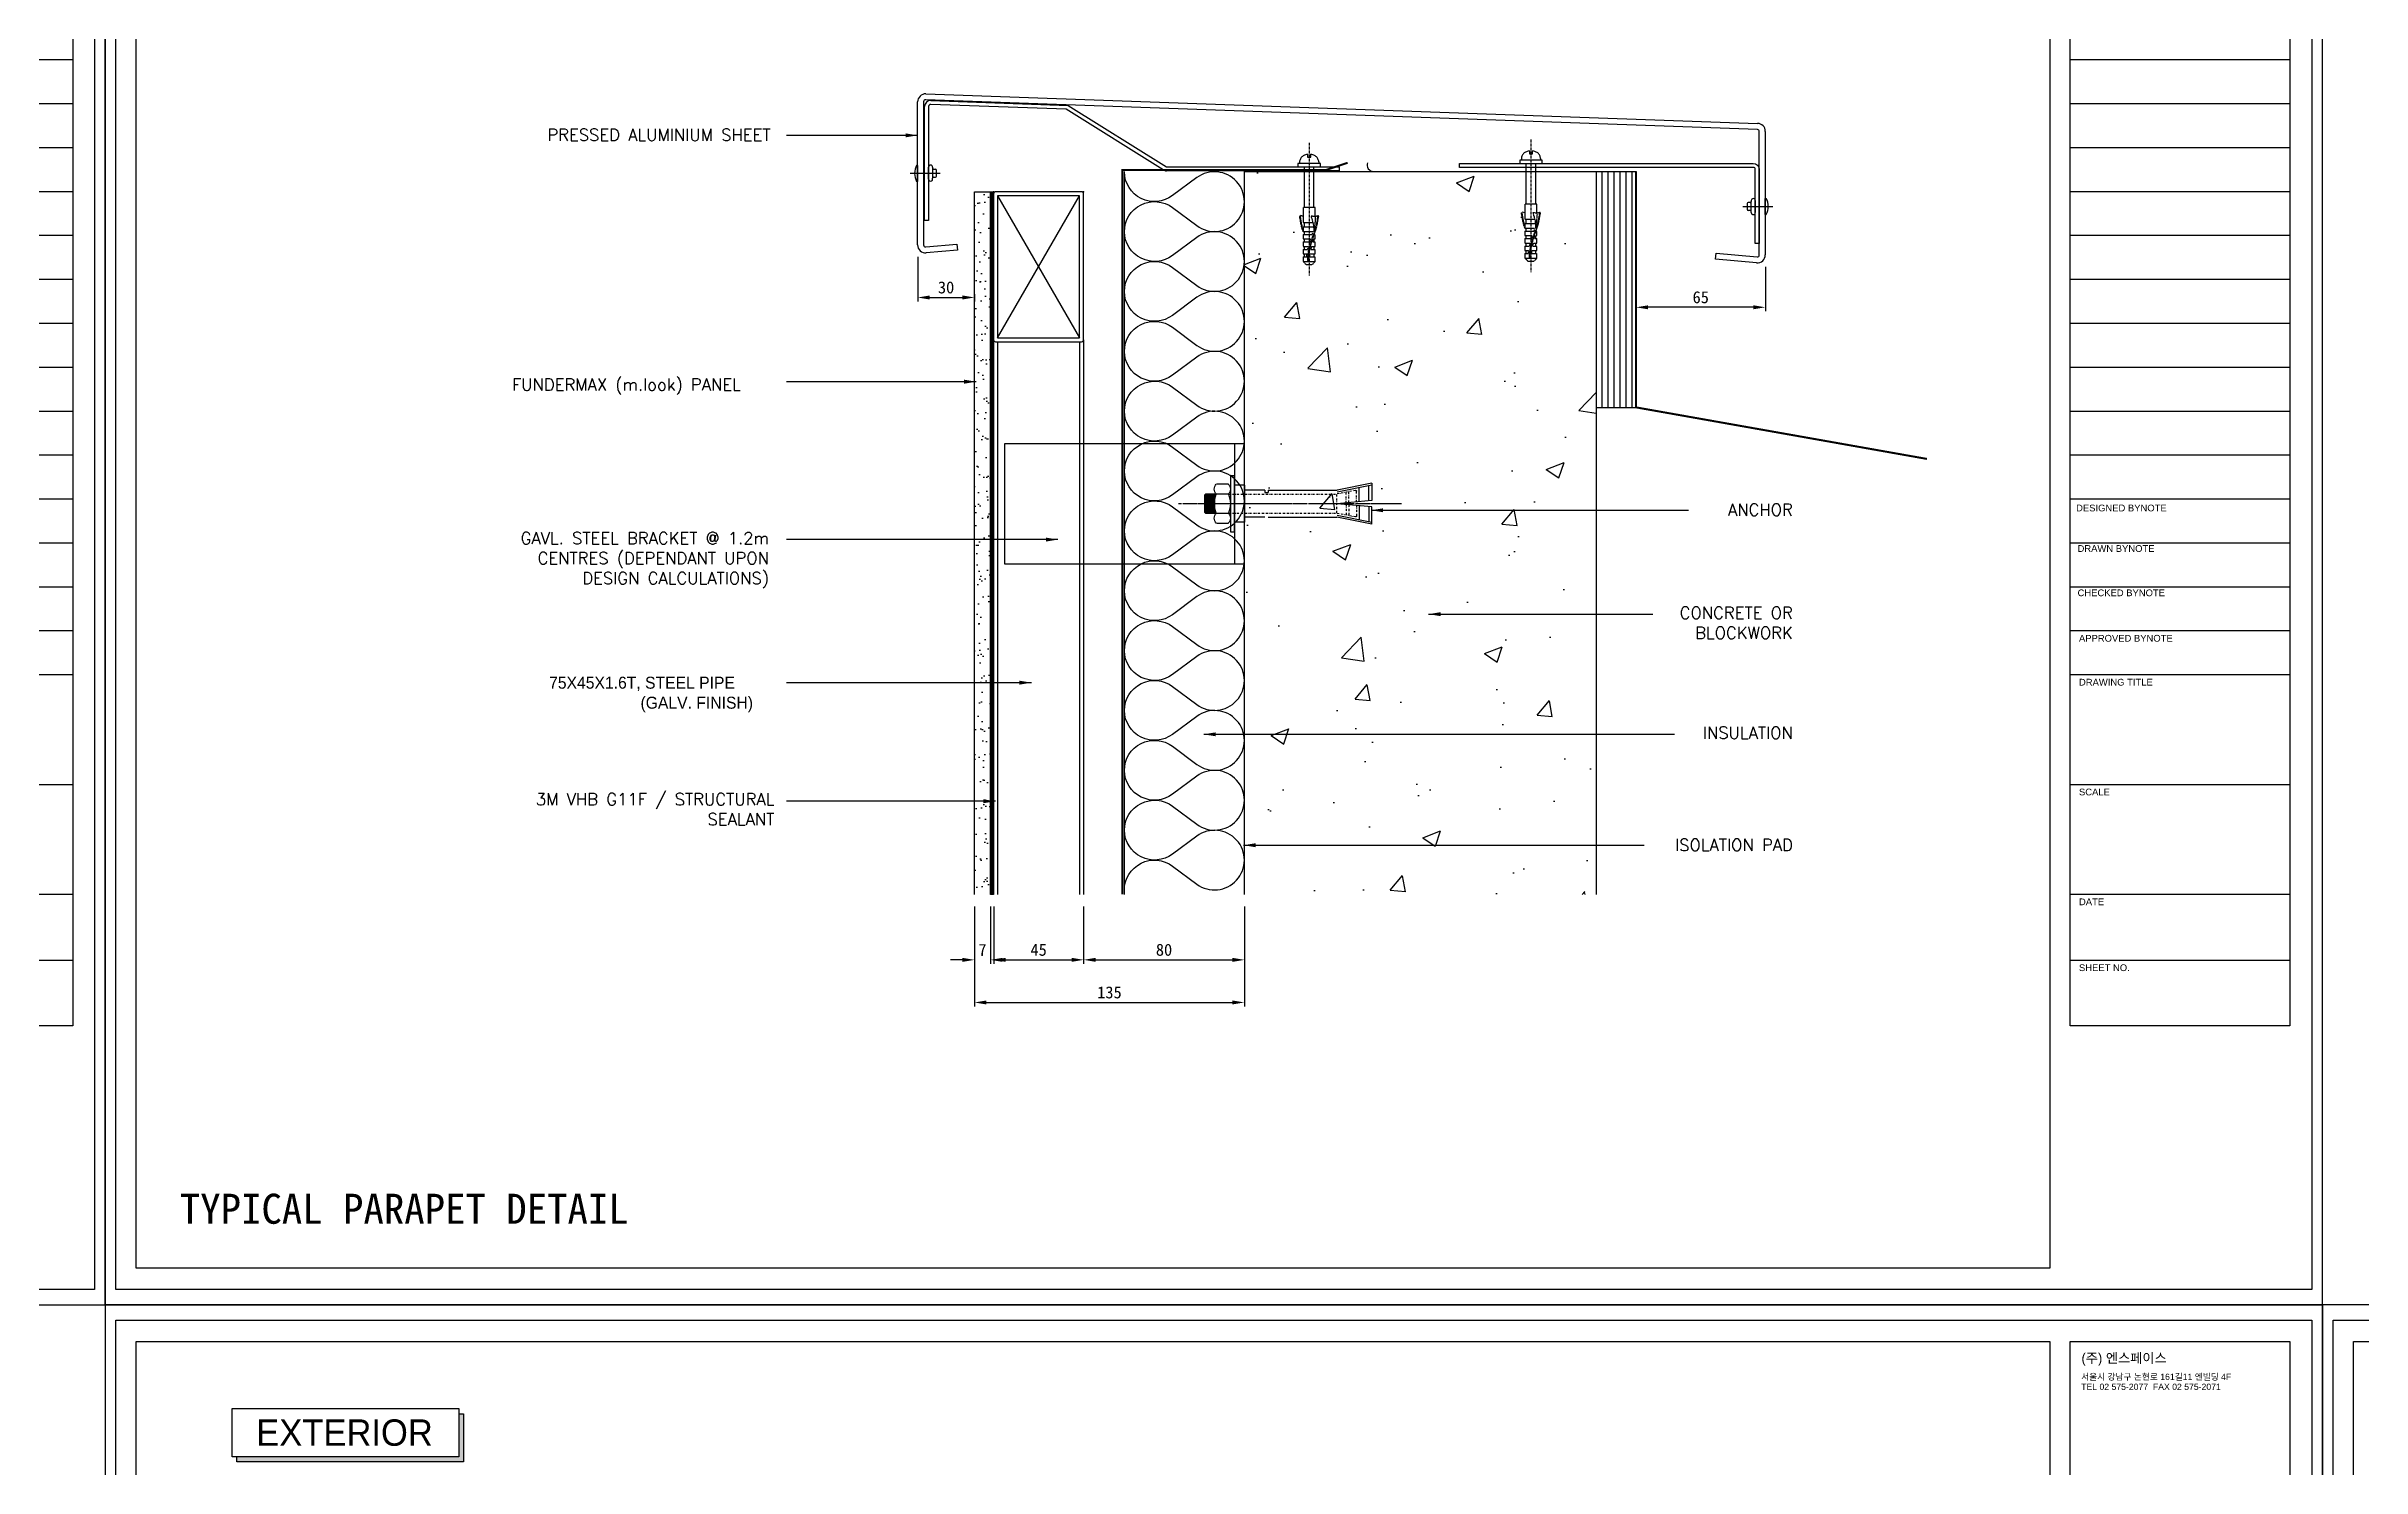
# Model space of a CAD drawing. Header units: millimetres. Extents: x 6755 to 21493, y 282 to 5565.
# Drawn here: x 15919 to 17077, y 3337 to 4048 of the extents above; entities that cross this region are included whole.
import ezdxf

# ---------------------------------------------------------------- set-up
doc = ezdxf.new("R2010")
doc.units = ezdxf.units.MM
doc.header["$MEASUREMENT"] = 0
for name, pattern in [('AXES', [2, 1.25, -0.25, 0.25, -0.25]), ('CACHE', [0.375, 0.25, -0.125]), ('CENTER', [7.75, 7.25, -0.25, 0, -0.25]), ('DASHDOTX2', [2, 1, -0.5, 0, -0.5]), ('HIDDEN', [0.375, 0.25, -0.125])]:
    doc.linetypes.add(name, pattern=pattern)
for name, color, linetype in [('3', 3, 'Continuous'), ('APPLICATION', 3, 'Continuous'), ('Bolt', 1, 'Continuous'), ('BREATHER', 150, 'Continuous'), ('DIM', 1, 'Continuous'), ('Dims', 1, 'Continuous'), ('Fixings', 1, 'Continuous'), ('INSULATION', 2, 'Continuous'), ('Pressings', 3, 'Continuous'), ('Structure', 6, 'Continuous')]:
    doc.layers.add(name, color=color, linetype=linetype)
for name, color, linetype, true_color in [('4', 4, 'Continuous', 0x00ffff), ('nt', 7, 'Continuous', 0x994c00), ('NT Panel', 7, 'Continuous', 0xbfff7f), ('TE 07', 7, 'Continuous', 0x000000), ('TEXT', 2, 'Continuous', 0xffff00)]:
    doc.layers.add(name, color=color, linetype=linetype, true_color=true_color)
doc.styles.add('Arial', font='arial.ttf')
doc.styles.add('HY울릉도L', font='Dotum.ttf')
doc.styles.add('style1', font='simplex.shx')
doc.dimstyles.new('Telling', dxfattribs={"dimscale": 2, "dimtxt": 3, "dimasz": 3, "dimexe": 1, "dimexo": 3, "dimgap": 1, "dimtad": 1, "dimdec": 1, "dimrnd": 1, "dimdsep": 46, "dimtxsty": 'Standard', "dimcen": 3, "dimclrd": 1, "dimclre": 1, "dimclrt": 2, "dimadec": 0, "dimazin": 0, "dimtfac": 1, "dimtdec": 1, "dimtofl": 0, "dimtmove": 0, "dimatfit": 0, "dimfxl": 1, "dimtolj": 1, "dimtzin": 0, "dimlwe": -1, "dimarcsym": 0})

# ---------------------------------------------------------------- blocks, each defined once
blk = doc.blocks.new('AL-TEMPLATE')
at = {"color": 9, "true_color": 0xc0c0c0}
for p, q in [((2716.82, 1392.97), (2800.02, 1392.97)), ((2716.82, 1376.33), (2800.02, 1376.33)), ((2716.82, 1359.69), (2800.02, 1359.69)), ((2716.82, 1343.05), (2800.02, 1343.05)), ((2716.82, 1326.41), (2800.02, 1326.41)), ((2716.82, 1309.77), (2800.02, 1309.77)), ((2716.82, 1293.13), (2800.02, 1293.13)), ((2716.82, 1276.49), (2800.02, 1276.49)), ((2716.82, 1259.85), (2800.02, 1259.85)), ((2716.82, 1243.21), (2800.02, 1243.21)), ((2716.82, 1209.93), (2800.02, 1209.93)), ((2716.82, 1193.29), (2800.02, 1193.29)), ((2716.82, 1176.65), (2800.02, 1176.65)), ((2716.82, 1118.41), (2800.02, 1118.41)), ((2716.82, 1076.81), (2800.02, 1076.81)), ((2716.82, 1051.85), (2800.02, 1051.85))]:
    blk.add_line(p, q, dxfattribs=at)
for points in [[(1976.34, 1509.45), (2808.34, 1509.45), (2808.34, 927.05), (1976.34, 927.05)], [(2716.82, 1501.32), (2800.02, 1501.32), (2800.02, 1418.12), (2716.82, 1418.12)], [(2716.82, 1409.8), (2800.02, 1409.8), (2800.02, 1026.89), (2716.82, 1026.89)]]:
    blk.add_lwpolyline(points, close=True, dxfattribs=at)
for points in [[(2716.82, 1226.57), (2800.02, 1226.57)], [(2716.82, 1160.01), (2800.02, 1160.01)]]:
    blk.add_lwpolyline(points, dxfattribs=at)
at = {"layer": 'nt', "color": 254, "linetype": 'Continuous', "true_color": 0xd6d6d6}
blk.add_lwpolyline([(1972.34, 1515.25), (1972.34, 921.25), (2812.34, 921.25), (2812.34, 1515.25)], close=True, dxfattribs=at)
at = {"layer": 'TE 07'}
blk.add_lwpolyline([(1984.07, 1501.32), (2709.08, 1501.32), (2709.08, 935.18), (1984.07, 935.18)], close=True, dxfattribs=at)
at = {"color": 150, "true_color": 0x007fff, "insert": (2721.06, 1496.93), "char_height": 3.6698, "width": 35.1369, "attachment_point": 1, "line_spacing_factor": 0.963855}
blk.add_mtext('\\fExpo M;(주) 엔스페이스', dxfattribs=at)
at = {"color": 7, "true_color": 0xffffff, "insert": (2720.94, 1489.17), "char_height": 2.3487, "width": 61.8214, "attachment_point": 1, "line_spacing_factor": 0.963855, "style": 'Arial'}
blk.add_mtext('\\fArial;서울시 강남구 논현로 161길11 엔빌딩 4F\\PTEL 02 575-2077  FAX 02 575-2071', dxfattribs=at)
at = {"color": 9, "true_color": 0xc0c0c0, "char_height": 2.5559, "attachment_point": 1, "line_spacing_factor": 0.963855}
for s, insert, width in [('\\fArial;NOTE', (2720.76, 1404.73), 11.9173), ('\\fArial;DESIGNED BYNOTE', (2719.01, 1224.39), 36.0906), ('\\fArial;DRAWN BYNOTE', (2719.56, 1209.04), 30.9788), ('\\fArial;CHECKED BYNOTE', (2719.56, 1192.25), 35.0282), ('\\fArial;APPROVED BYNOTE', (2720.1, 1175.04), 37.5533), ('\\fArial;DRAWING TITLE', (2720.1, 1158.4), 29.8086), ('\\fArial;SCALE', (2720.1, 1116.8), 13.8111), ('\\fArial;DATE', (2720.1, 1075.2), 11.517), ('\\fArial;SHEET NO.', (2720.1, 1050.24), 21.1247)]:
    blk.add_mtext(s, dxfattribs=dict(at, insert=insert, width=width))
blk = doc.blocks.new('Rivet_Front')
at = {"linetype": 'Continuous'}
for p, q in [((-4, 0), (4, 0)), ((-4, 0), (-4, -0.5)), ((-4, 0), (-4, -0.5)), ((-4, 0), (4, 0)), ((0, 11.2), (0, -3.7)), ((4, 0), (4, -0.5)), ((4, 0), (4, -0.5)), ((-4, 0), (4, 0)), ((-4, 0), (-4, -0.5)), ((4, 0), (4, -0.5))]:
    blk.add_line(p, q, dxfattribs=at)
blk.add_arc((0, 7), 8.5, 241.9275, 298.0725, dxfattribs=at)
blk.add_arc((0, 7), 8.5, 241.9275, 298.0725, dxfattribs=at)
blk.add_arc((0, 7), 8.5, 241.9275, 298.0725, dxfattribs=at)
blk = doc.blocks.new('Rivet_back')
at = {"linetype": 'Continuous'}
for p, q in [((-3.1, 2), (-2.6, 2)), ((-3.1, 2), (-2.6, 2)), ((-3.1, 2), (-2.6, 2)), ((-2.6, 2), (2.3, 2)), ((-2.6, 2), (2.3, 2)), ((-2.6, 2), (2.3, 2)), ((-2.1, 2.5), (-2.1, 3.5)), ((-2.1, 2.5), (-2.1, 3.5)), ((-2.1, 2.5), (-2.1, 3.5)), ((1.4, 4), (-1.6, 4)), ((1.4, 4), (-1.6, 4)), ((1.4, 4), (-1.6, 4)), ((1.9, 2.5), (1.9, 3.5)), ((1.9, 2.5), (1.9, 3.5)), ((1.9, 2.5), (1.9, 3.5)), ((2.9, 2), (2.4, 2)), ((2.9, 2), (2.4, 2)), ((2.9, 2), (2.4, 2)), ((2.9, 0), (-3.1, 0))]:
    blk.add_line(p, q, dxfattribs=at)
for centre, radius, start, end in [((-3.1, 1), 1, 90, 270), ((-3.1, 1), 1, 90, 270), ((-3.1, 1), 1, 90, 270), ((-2.6, 2.5), 0.5, 270, 0), ((-2.6, 2.5), 0.5, 270, 0), ((-2.6, 2.5), 0.5, 270, 0), ((-1.6, 3.5), 0.5, 90, 180), ((-1.6, 3.5), 0.5, 90, 180), ((-1.6, 3.5), 0.5, 90, 180), ((1.4, 3.5), 0.5, 0, 90), ((1.4, 3.5), 0.5, 0, 90), ((1.4, 3.5), 0.5, 0, 90), ((2.4, 2.5), 0.5, 180, 270), ((2.4, 2.5), 0.5, 180, 270), ((2.4, 2.5), 0.5, 180, 270), ((2.9, 1), 1, 270, 90), ((2.9, 1), 1, 270, 90), ((2.9, 1), 1, 270, 90)]:
    blk.add_arc(centre, radius, start, end, dxfattribs=at)
blk = doc.blocks.new('TPNS10')
at = {"linetype": 'AXES'}
blk.add_line((12, 0), (-54.4, 0), dxfattribs=at)
at = {"linetype": 'CACHE'}
for p, q in [((-47.4, 3), (-48.9, 1.5)), ((-48.9, 1.5), (-48.9, -1.5)), ((-45.1, 3), (-47.4, 3)), ((-47.4, 3), (-47.4, -3)), ((-45.1, 3), (-45.1, 1.3)), ((-43.6, 2.5), (-45.1, 2.5)), ((-41.4, 3), (-43.6, 3)), ((-43.6, 3), (-43.6, 1.1)), ((-41.4, 3), (-41.4, 0.7)), ((-39.9, 2.5), (-41.4, 2.5)), ((-37.6, 3), (-39.9, 3)), ((-39.9, 3), (-39.9, 0.4)), ((-37.6, 3), (-37.6, -0.3)), ((-36.1, 2.5), (-37.6, 2.5)), ((-33.9, 3), (-36.1, 3)), ((-36.1, 3), (-36.1, -0.7)), ((-33.9, 3), (-33.9, -1.5)), ((-32.4, 2.5), (-33.9, 2.5)), ((-30.1, 3), (-32.4, 3)), ((-32.4, 3), (-32.4, -2)), ((-30.1, 3), (-30.1, -2.3)), ((-27.9, 2.5), (-30.1, 2.5)), ((-27.9, 3), (-27.9, -2)), ((-20.4, 3), (-27.9, 3)), ((-24.8, 3), (-24.4, 4.4)), ((-20.4, -3), (-20.4, 3)), ((-20.4, 2.4), (0, 2.4)), ((-47.4, -3), (-48.9, -1.5)), ((-47.4, -3), (-45.1, -3)), ((-45.1, -0.3), (-45.1, -3)), ((-45.1, -2.5), (-43.6, -2.5)), ((-43.6, -0.5), (-43.6, -3)), ((-43.6, -3), (-41.4, -3)), ((-41.4, -0.9), (-41.4, -3)), ((-41.4, -2.5), (-39.9, -2.5)), ((-39.9, -1.3), (-39.9, -3)), ((-39.9, -3), (-37.6, -3)), ((-37.6, -1.9), (-37.6, -3)), ((-37.6, -2.5), (-36.1, -2.5)), ((-36.1, -2.4), (-36.1, -3)), ((-36.1, -3), (-33.9, -3)), ((-33.9, -3), (-34, -2.5)), ((-24.5, -1), (-24.8, -3)), ((-24.8, -3), (-24.4, -4.4)), ((-24.8, -3), (-20.4, -3)), ((-24.4, -4.4), (-24.5, -4.8)), ((-20.4, -2.4), (0, -2.4))]:
    blk.add_line(p, q, dxfattribs=at)
for p, q in [((0, 5.6), (0, -5.6)), ((1.6, 5.6), (0, 5.6)), ((1.6, -5.6), (1.6, 5.6)), ((2.4, 4.8), (1.6, 4.8)), ((6.3, 0.8), (4.8, 0.8)), ((4.8, 0.8), (4.8, -0.8)), ((0, -5.6), (1.6, -5.6)), ((2.4, -4.8), (1.6, -4.8)), ((4.8, -0.8), (6.3, -0.8))]:
    blk.add_line(p, q)
for points in [[(-47.4, 0.8), (-45, 0.6), (-44.6, 0.6), (-44.2, 0.6), (-43.8, 0.5), (-43.4, 0.5), (-42.9, 0.4), (-42.5, 0.3), (-42.1, 0.3), (-41.7, 0.2), (-41.4, 0.1), (-41, 0), (-40.6, -0.1), (-40.2, -0.2), (-39.8, -0.3), (-39.4, -0.4), (-39, -0.5), (-38.6, -0.6), (-38.2, -0.7), (-37.8, -0.8), (-37.4, -1), (-37, -1.1), (-36.6, -1.2), (-36.2, -1.3), (-35.8, -1.5), (-35.4, -1.6), (-35, -1.7), (-34.6, -1.8), (-34.2, -2), (-33.9, -2.1), (-33.5, -2.2), (-33.2, -2.4)], [(-47.4, 0.5), (-45.1, 0.3), (-44.6, 0.2), (-44.2, 0.2), (-43.8, 0.1), (-43.4, 0.1), (-43, 0), (-42.6, 0), (-42.2, -0.1), (-41.8, -0.2), (-41.4, -0.3), (-41.1, -0.3), (-40.7, -0.4), (-40.3, -0.5), (-39.9, -0.6), (-39.5, -0.7), (-39, -0.9), (-38.1, -1.1), (-37.3, -1.4), (-36.7, -1.6), (-36.3, -1.7), (-35.9, -1.8), (-35.5, -1.9), (-35.1, -2.1), (-34.7, -2.2), (-34.4, -2.3), (-33.9, -2.5), (-33.3, -2.7), (-32.9, -2.8), (-32.6, -3), (-32.2, -3.1), (-31.9, -3.2), (-31.5, -3.3), (-31.1, -3.5), (-30.7, -3.6), (-30.3, -3.7), (-29.9, -3.8), (-29.4, -3.9), (-29, -4), (-28.5, -4.1), (-27.9, -4.2), (-27.3, -4.3), (-26.7, -4.4), (-26, -4.5), (-25.3, -4.7), (-24.5, -4.8)], [(-45.1, 1.3), (-45, 1.2), (-44.5, 1.2), (-44.1, 1.2), (-43.7, 1.1), (-43.6, 1.1)], [(-41.4, 0.7), (-41.2, 0.7), (-40.8, 0.6), (-40.4, 0.5), (-40.1, 0.4), (-39.9, 0.4)], [(-32.4, 3), (-32.2, 3.1), (-31.9, 3.2), (-31.5, 3.3), (-31.1, 3.5), (-30.7, 3.6), (-30.3, 3.7), (-29.9, 3.8), (-29.4, 3.9), (-29, 4), (-28.5, 4.1), (-27.9, 4.2), (-27.3, 4.3), (-26.7, 4.4), (-26, 4.5), (-25.3, 4.7), (-24.5, 4.8)], [(-31.3, 3), (-31, 3.1), (-30.6, 3.2), (-30.2, 3.3), (-29.8, 3.4), (-29.4, 3.5), (-28.9, 3.7), (-28.4, 3.8), (-27.8, 3.9), (-27.3, 4), (-26.6, 4.1), (-26, 4.2), (-25.2, 4.3), (-24.4, 4.4)], [(-45.1, -0.3), (-45.1, -0.3), (-44.7, -0.4), (-44.3, -0.4), (-43.9, -0.5), (-43.6, -0.5)], [(-41.4, -0.9), (-41.2, -0.9), (-40.8, -1), (-40.5, -1.1), (-40.1, -1.2), (-39.9, -1.3)], [(-37.6, -0.3), (-37.3, -0.4), (-36.8, -0.5), (-36.4, -0.6), (-36.1, -0.7)], [(-37.6, -1.9), (-37.5, -2), (-36.9, -2.1), (-36.5, -2.3), (-36.1, -2.4)], [(-33.9, -1.5), (-33.7, -1.5), (-33.3, -1.7), (-33, -1.8)], [(-32.8, -2.5), (-32.5, -2.6), (-32.1, -2.7), (-31.7, -2.9), (-31.4, -3), (-31, -3.1), (-30.6, -3.2), (-30.2, -3.3), (-29.8, -3.4), (-29.4, -3.5), (-28.9, -3.7), (-28.4, -3.8), (-27.8, -3.9), (-27.3, -4), (-26.6, -4.1), (-26, -4.2), (-25.2, -4.3), (-24.4, -4.4)], [(-32.4, -2.5), (-31.5, -2.5), (-30.6, -2.4), (-29.9, -2.3), (-29.3, -2.3), (-28.8, -2.2), (-28.4, -2.1), (-27.9, -2), (-27.6, -1.9), (-27.2, -1.8), (-26.8, -1.7), (-26.5, -1.6), (-26.1, -1.5), (-25.7, -1.4), (-25.3, -1.2), (-24.9, -1.1), (-24.5, -1)], [(-32.1, -2.6), (-31.1, -2.7), (-30.3, -2.8), (-29.6, -2.9), (-28.9, -2.9), (-28.4, -3), (-28, -3), (-27.6, -3.1), (-27.2, -3.1), (-26.9, -3.1), (-26.5, -3.1), (-26.2, -3.1), (-25.9, -3.2), (-25.6, -3.1), (-25.3, -3.1), (-25.1, -3.1), (-24.9, -3.1)]]:
    blk.add_lwpolyline(points, dxfattribs=at)
for points in [[(6.3, 0.8, 0.048202), (6, 1.9, 0.09084), (5.2, 3.4, 0.104065), (3.9, 4.4, 0.115836), (2.4, 4.8, 0.115836)], [(2.4, -4.8, 0.115836), (3.9, -4.4, 0.104065), (5.2, -3.4, 0.09084), (6, -1.9, 0.048202), (6.3, -0.8, 0.083285)]]:
    blk.add_lwpolyline(points, format="xyb")
blk = doc.blocks.new('*D137')
at = {"layer": 'Defpoints', "color": 0, "transparency": 16777216}
for p in [(16714.3, 3943.6), (16778.9, 3943.6), (16714.3, 3917.4)]:
    blk.add_point(p, dxfattribs=at)
at = {"layer": 'Dims', "color": 1, "transparency": 16777216}
for p, q in [((16714.3, 3937.6), (16714.3, 3915.4)), ((16778.9, 3937.6), (16778.9, 3915.4))]:
    blk.add_line(p, q, dxfattribs=at)
at = {"layer": 'Dims', "color": 1, "lineweight": -2, "transparency": 16777216}
blk.add_line((16772.9, 3917.4), (16720.3, 3917.4), dxfattribs=at)
at = {"layer": 'Dims', "color": 1, "transparency": 16777216}
for points in [[(16720.3, 3918.4), (16720.3, 3916.4), (16714.3, 3917.4)], [(16772.9, 3918.4), (16772.9, 3916.4), (16778.9, 3917.4)]]:
    blk.add_solid(points, dxfattribs=at)
at = {"layer": 'Dims', "color": 2, "transparency": 16777216, "insert": (16746.6, 3922.4), "char_height": 6, "attachment_point": 5}
blk.add_mtext('\\A1;65', dxfattribs=at)
blk = doc.blocks.new('*D138')
at = {"layer": 'Defpoints', "color": 0, "transparency": 16777216}
for p in [(16355, 3948.6), (16383.4, 3929.9), (16383.4, 3922.3)]:
    blk.add_point(p, dxfattribs=at)
at = {"layer": 'Dims', "color": 1, "transparency": 16777216}
for p, q in [((16355, 3942.6), (16355, 3920.3)), ((16383.4, 3923.9), (16383.4, 3920.3))]:
    blk.add_line(p, q, dxfattribs=at)
at = {"layer": 'Dims', "color": 1, "lineweight": -2, "transparency": 16777216}
blk.add_line((16361, 3922.3), (16377.4, 3922.3), dxfattribs=at)
at = {"layer": 'Dims', "color": 1, "transparency": 16777216}
for points in [[(16361, 3923.3), (16361, 3921.3), (16355, 3922.3)], [(16377.4, 3923.3), (16377.4, 3921.3), (16383.4, 3922.3)]]:
    blk.add_solid(points, dxfattribs=at)
at = {"layer": 'Dims', "color": 2, "transparency": 16777216, "insert": (16369.2, 3927.3), "char_height": 6, "attachment_point": 5}
blk.add_mtext('\\A1;30', dxfattribs=at)
blk = doc.blocks.new('al-anchor')
at = {"layer": 'Bolt', "linetype": 'CENTER'}
blk.add_line((450.1, 842.4), (450.1, 731), dxfattribs=at)
at = {"layer": 'Bolt'}
for p, q in [((439.9, 827.7), (443.4, 810.2)), ((439.9, 827.7), (448.5, 827.7)), ((440.8, 827.7), (444.3, 810.3)), ((448.6, 826.2), (441.2, 826.2)), ((448.5, 827.7), (450.1, 810.2)), ((451.8, 827.7), (450.1, 810.2)), ((451.7, 826.2), (459.1, 826.2)), ((460.4, 827.7), (451.8, 827.7)), ((459.4, 827.7), (455.9, 810.3)), ((460.4, 827.7), (456.9, 810.3)), ((449.1, 821.3), (442.1, 821.3)), ((451.2, 821.3), (458.2, 821.3)), ((443.4, 775.8), (443.4, 810.2)), ((456.9, 775.8), (456.9, 810.3)), ((443.4, 774.2), (443.4, 763.9)), ((455.7, 774.2), (455.7, 775.8)), ((456.9, 775.8), (455.7, 775.8)), ((456.9, 774.2), (455.7, 774.2)), ((456.9, 774.2), (456.9, 763.9)), ((440.4, 749.9), (440.4, 755.9)), ((440.9, 763.9), (440.9, 758.9)), ((459.4, 763.9), (440.9, 763.9)), ((445.4, 744.4), (445.4, 755.9)), ((454.9, 755.9), (454.9, 744.4)), ((459.4, 763.9), (459.4, 758.9)), ((459.9, 755.9), (459.9, 749.9)), ((454.9, 748.9), (445.4, 748.9)), ((454.9, 748.4), (445.4, 748.4)), ((454.9, 747.9), (445.4, 747.9)), ((454.9, 747.4), (445.4, 747.4)), ((454.9, 746.9), (445.4, 746.9)), ((454.9, 746.4), (445.4, 746.4)), ((454.9, 745.9), (445.4, 745.9)), ((454.9, 745.4), (445.4, 745.4)), ((454.9, 744.9), (445.4, 744.9)), ((454.9, 744.4), (445.4, 744.4)), ((445.4, 744.4), (445.9, 743.9)), ((454.4, 743.9), (445.9, 743.9)), ((454.4, 743.9), (454.9, 744.4))]:
    blk.add_line(p, q, dxfattribs=at)
at = {"layer": 'Bolt', "linetype": 'DASHDOTX2'}
for p, q in [((443.5, 819.5), (445.3, 810.3)), ((449.2, 820), (444, 820)), ((449.6, 816.1), (444.1, 816.1)), ((449.7, 814.8), (444.4, 814.8)), ((450.6, 814.8), (455.9, 814.8)), ((450.7, 816.1), (456.1, 816.1)), ((451.1, 820), (456.3, 820)), ((456.8, 819.5), (455, 810.3)), ((445.4, 755.9), (445.4, 810.2)), ((445.4, 810.2), (454.9, 810.2)), ((454.9, 755.9), (454.9, 810.2))]:
    blk.add_line(p, q, dxfattribs=at)
at = {"layer": 'Bolt'}
blk.add_lwpolyline([(436, 758.9), (464, 758.9), (464, 756.9), (436, 756.9)], close=True, dxfattribs=at)
at = {"layer": 'Bolt', "linetype": 'DASHDOTX2'}
for centre, start, end in [((444, 819.5), 91.5299, 176.3045), ((456.3, 819.5), 3.6955, 88.4701)]:
    blk.add_arc(centre, 0.513, start, end, dxfattribs=at)
at = {"layer": 'Bolt'}
for centre, radius, start, end in [((442.9, 753.3), 3.58, 45.683, 134.317), ((450.1, 745.3), 11.6, 65.7903, 114.2097), ((457.4, 753.3), 3.58, 45.683, 134.317), ((442.9, 752.4), 3.58, 225.683, 314.317), ((450.1, 760.4), 11.6, 245.7903, 294.2097), ((457.4, 752.4), 3.58, 225.683, 314.317)]:
    blk.add_arc(centre, radius, start, end, dxfattribs=at)
blk = doc.blocks.new('75-45_pipe')
at = {"layer": '3', "color": 4}
for p, q in [((-3668.1, 5689.5), (-3739.1, 5648.5)), ((-3739.1, 5689.5), (-3668.1, 5648.5))]:
    blk.add_line(p, q, dxfattribs=at)
blk.add_lwpolyline([(-3740.1, 5646.5), (-3667.1, 5646.5, 0.414214), (-3666.1, 5647.5), (-3666.1, 5690.5, 0.414214), (-3667.1, 5691.5), (-3740.1, 5691.5, 0.414214), (-3741.1, 5690.5), (-3741.1, 5647.5, 0.414214)], format="xyb", close=True, dxfattribs=at)
blk.add_lwpolyline([(-3739.1, 5648.5), (-3668.1, 5648.5), (-3668.1, 5689.5), (-3739.1, 5689.5)], close=True, dxfattribs=at)
at = {"layer": 'DIM'}
for p in [(-3741.1, 5691.5), (-3666.1, 5691.5), (-3741.1, 5646.5), (-3666.1, 5646.5)]:
    blk.add_point(p, dxfattribs=at)
blk = doc.blocks.new('*D160')
at = {"layer": 'Defpoints', "color": 0, "transparency": 16777216}
for p in [(16383.4, 3623.8), (16391.4, 3623.8), (16391.4, 3591.1)]:
    blk.add_point(p, dxfattribs=at)
at = {"layer": 'Dims', "color": 1, "transparency": 16777216}
for p, q in [((16383.4, 3617.8), (16383.4, 3589.1)), ((16391.4, 3617.8), (16391.4, 3589.1))]:
    blk.add_line(p, q, dxfattribs=at)
at = {"layer": 'Dims', "color": 1, "lineweight": -2, "transparency": 16777216}
for p, q in [((16377.4, 3591.1), (16371.4, 3591.1)), ((16397.4, 3591.1), (16403.4, 3591.1))]:
    blk.add_line(p, q, dxfattribs=at)
at = {"layer": 'Dims', "color": 1, "transparency": 16777216}
for points in [[(16377.4, 3592.1), (16377.4, 3590.1), (16383.4, 3591.1)], [(16397.4, 3592.1), (16397.4, 3590.1), (16391.4, 3591.1)]]:
    blk.add_solid(points, dxfattribs=at)
at = {"layer": 'Dims', "color": 2, "transparency": 16777216, "insert": (16387.4, 3596.1), "char_height": 6, "attachment_point": 5}
blk.add_mtext('\\A1;7', dxfattribs=at)
blk = doc.blocks.new('*D161')
at = {"layer": 'Defpoints', "color": 0, "transparency": 16777216}
for p in [(16393, 3623.8), (16438, 3623.8), (16438, 3591.1)]:
    blk.add_point(p, dxfattribs=at)
at = {"layer": 'Dims', "color": 1, "transparency": 16777216}
for p, q in [((16393, 3617.8), (16393, 3589.1)), ((16438, 3617.8), (16438, 3589.1))]:
    blk.add_line(p, q, dxfattribs=at)
at = {"layer": 'Dims', "color": 1, "lineweight": -2, "transparency": 16777216}
blk.add_line((16399, 3591.1), (16432, 3591.1), dxfattribs=at)
at = {"layer": 'Dims', "color": 1, "transparency": 16777216}
for points in [[(16399, 3592.1), (16399, 3590.1), (16393, 3591.1)], [(16432, 3592.1), (16432, 3590.1), (16438, 3591.1)]]:
    blk.add_solid(points, dxfattribs=at)
at = {"layer": 'Dims', "color": 2, "transparency": 16777216, "insert": (16415.5, 3596.1), "char_height": 6, "attachment_point": 5}
blk.add_mtext('\\A1;45', dxfattribs=at)
blk = doc.blocks.new('*D162')
at = {"layer": 'Defpoints', "color": 0, "transparency": 16777216}
for p in [(16438, 3623.2), (16518.4, 3623.2), (16518.4, 3591.1)]:
    blk.add_point(p, dxfattribs=at)
at = {"layer": 'Dims', "color": 1, "transparency": 16777216}
for p, q in [((16438, 3617.2), (16438, 3589.1)), ((16518.4, 3617.2), (16518.4, 3589.1))]:
    blk.add_line(p, q, dxfattribs=at)
at = {"layer": 'Dims', "color": 1, "lineweight": -2, "transparency": 16777216}
blk.add_line((16444, 3591.1), (16512.4, 3591.1), dxfattribs=at)
at = {"layer": 'Dims', "color": 1, "transparency": 16777216}
for points in [[(16444, 3592.1), (16444, 3590.1), (16438, 3591.1)], [(16512.4, 3592.1), (16512.4, 3590.1), (16518.4, 3591.1)]]:
    blk.add_solid(points, dxfattribs=at)
at = {"layer": 'Dims', "color": 2, "transparency": 16777216, "insert": (16478.2, 3596.1), "char_height": 6, "attachment_point": 5}
blk.add_mtext('\\A1;80', dxfattribs=at)
blk = doc.blocks.new('*D163')
at = {"layer": 'Defpoints', "color": 0, "transparency": 16777216}
for p in [(16383.4, 3623.8), (16518.4, 3623.8), (16518.4, 3569.8)]:
    blk.add_point(p, dxfattribs=at)
at = {"layer": 'Dims', "color": 1, "transparency": 16777216}
for p, q in [((16383.4, 3617.8), (16383.4, 3567.8)), ((16518.4, 3617.8), (16518.4, 3567.8))]:
    blk.add_line(p, q, dxfattribs=at)
at = {"layer": 'Dims', "color": 1, "lineweight": -2, "transparency": 16777216}
blk.add_line((16389.4, 3569.8), (16512.4, 3569.8), dxfattribs=at)
at = {"layer": 'Dims', "color": 1, "transparency": 16777216}
for points in [[(16389.4, 3570.8), (16389.4, 3568.8), (16383.4, 3569.8)], [(16512.4, 3570.8), (16512.4, 3568.8), (16518.4, 3569.8)]]:
    blk.add_solid(points, dxfattribs=at)
at = {"layer": 'Dims', "color": 2, "transparency": 16777216, "insert": (16450.9, 3574.8), "char_height": 6, "attachment_point": 5}
blk.add_mtext('\\A1;135', dxfattribs=at)

msp = doc.modelspace()

# ---------------------------------------------------------------- hatches: boundary and pattern name
h = msp.add_hatch()
h.set_pattern_fill('NET3', color=256, scale=0.15, style=0)
h.set_pattern_definition([(0, (17210.8351, 51.89485), (0, 0.47625), []), (60, (17210.8351, 51.89485), (-0.4124446, 0.238125), []), (120, (17210.8351, 51.89485), (-0.4124446, -0.238125), [])])
h.paths.add_polyline_path([(16392.959, 3975.134), (16391.359, 3975.134), (16391.359, 3623.798), (16392.959, 3623.798)])
at = {"layer": 'DIM'}
msp.add_hatch(color=6, dxfattribs=at).paths.add_polyline_path([(16127.949, 3364.149), (16125.553, 3364.149), (16125.553, 3342.613), (16014.517, 3342.613), (16014.517, 3340.053), (16127.949, 3340.053)])
at = {"layer": 'NT Panel'}
h = msp.add_hatch(dxfattribs=at)
h.set_pattern_fill('AR-SAND', color=30, scale=0.2, style=0)
h.set_pattern_definition([(37.5, (18263.015, -1623.18), (-0.320006, 9.788265), [0, -7.7216, 0, -8.636, 0, -8.255]), (7.5, (18263.015, -1623.18), (8.990466, 14.336502), [0, -4.1656, 0, -6.9596, 0, -2.667]), (327.5, (18256.7665, -1623.18), (15.819847, 0.028744), [0, -2.54, 0, -9.144, 0, -11.938]), (317.5, (18256.766, -1623.18), (15.27113, 4.458586), [0, -1.27, 0, -5.9944, 0, -6.858])])
h.paths.add_polyline_path([(16383.359, 3623.798), (16391.359, 3623.798), (16391.359, 3975.154), (16383.359, 3975.154)])
at = {"layer": 'Structure'}
h = msp.add_hatch(dxfattribs=at)
h.set_pattern_fill('AR-CONC', color=256, scale=0.5, style=0)
h.set_pattern_definition([(50, (1434.44, 2226.31), (91.09233, -7.96954), [9.525, -104.775]), (355, (1434.44, 2226.31), (-17.6214, 95.5283), [7.62, -83.82]), (100.451, (1442.03, 2225.65), (73.47125, 87.55834), [8.095, -89.045]), (46.1842, (1434.44, 2251.71), (135.5395, -21.0212), [14.2875, -157.1625]), (96.6356, (1445.74, 2249.96), (118.7021, 123.7128), [12.1425, -133.5675]), (351.184, (1434.44, 2251.71), (118.7023, 123.7126), [11.43, -125.73]), (21, (1447.14, 2245.36), (75.80744, -51.13276), [9.525, -104.775]), (326, (1447.14, 2245.36), (30.901, 92.094), [7.62, -83.82]), (71.4514, (1453.46, 2241.1), (106.70825, 40.96143), [8.095, -89.045]), (37.5, (1434.442, 2226.31), (1.5443, 42.27752), [0, -82.804, 0, -85.09, 0, -84.1375]), (7.5, (1434.44, 2226.31), (33.40983, 50.09029), [0, -48.514, 0, -80.899, 0, -32.0675]), (327.5, (1406.12, 2226.31), (67.7953, -2.86437), [0, -31.75, 0, -99.06, 0, -131.445]), (317.5, (1393.42, 2226.31), (74.0646, 12.71325), [0, -41.275, 0, -65.786, 0, -93.345])])
h.paths.add_polyline_path([(16518.359, 3623.798), (16694.251, 3623.798), (16694.251, 3867.353), (16694.251, 3985.353), (16518.359, 3985.353)])

# ---------------------------------------------------------------- linework, layer by layer
at = {"linetype": 'Continuous'}
for p, q in [((16703.251, 3867.353), (16703.251, 3985.353)), ((16706.251, 3867.353), (16706.251, 3985.353)), ((16712.251, 3867.353), (16712.251, 3985.353)), ((16714.251, 3867.353), (16859.65, 3841.593))]:
    msp.add_line(p, q, dxfattribs=at)
at = {"linetype": 'Continuous', "ltscale": 20, "const_width": 1}
msp.add_lwpolyline([(16714.251, 3985.353), (16714.251, 3867.353)], dxfattribs=at)
msp.add_lwpolyline([(16391.359, 3975.134), (16392.959, 3975.134), (16392.959, 3623.798), (16391.359, 3623.798)], close=True)
at = {"linetype": 'Continuous', "const_width": 1}
msp.add_lwpolyline([(16714.251, 3867.353), (16859.65, 3841.593)], dxfattribs=at)
at = {"layer": '3', "color": 4}
for p, q in [((16392.959, 3623.798), (16392.959, 3901.134)), ((16394.959, 3900.134), (16394.959, 3623.798)), ((16435.959, 3900.134), (16435.959, 3623.798)), ((16437.959, 3901.134), (16437.959, 3623.798))]:
    msp.add_line(p, q, dxfattribs=at)
at = {"layer": 'APPLICATION', "linetype": 'Continuous'}
for p, q in [((16694.251, 3985.353), (16714.251, 3985.353)), ((16697.251, 3867.353), (16697.251, 3985.353)), ((16700.251, 3867.353), (16700.251, 3985.353)), ((16703.251, 3867.353), (16703.251, 3985.353)), ((16706.251, 3867.353), (16706.251, 3985.353)), ((16709.251, 3867.353), (16709.251, 3985.353)), ((16712.251, 3867.353), (16712.251, 3985.353)), ((16694.251, 3867.353), (16714.251, 3867.353))]:
    msp.add_line(p, q, dxfattribs=at)
at = {"layer": 'BREATHER', "linetype": 'HIDDEN', "ltscale": 25, "const_width": 1}
msp.add_lwpolyline([(16457.36, 3623.798), (16457.36, 3986.116), (16559.409, 3986.116), (16570.029, 3989.656)], dxfattribs=at)
at = {"layer": 'DIM', "color": 6}
msp.add_lwpolyline([(16012.12, 3366.71), (16125.553, 3366.71), (16125.553, 3342.613), (16012.12, 3342.613)], close=True, dxfattribs=at)
msp.add_lwpolyline([(16125.553, 3364.149), (16127.949, 3364.149), (16127.949, 3340.053), (16014.517, 3340.053), (16014.517, 3342.613)], dxfattribs=at)
at = {"layer": 'Dims'}
msp.add_arc((16582.958, 3988.517), 3.165, 158.905819, 270.921167, dxfattribs=at)
at = {"layer": 'INSULATION'}
msp.add_lwpolyline([(16458.501, 3623.798, -0.03151463), (16458.355, 3625.694, -0.00350122), (16458.357, 3625.906, -0.61720134), (16482.486, 3638.007), (16494.526, 3628.98, 1.98288671), (16494.565, 3652.997), (16482.446, 3643.973, -0.61124568), (16458.357, 3655.893, -0.61592552), (16482.486, 3667.938), (16494.526, 3658.911, 1.98288671), (16494.565, 3682.929), (16482.446, 3673.905, -0.61124555), (16458.357, 3685.825, -0.61592565), (16482.486, 3697.87), (16494.526, 3688.843, 1.98288671), (16494.565, 3712.861), (16482.446, 3703.837, -0.61124553), (16458.357, 3715.757, -0.61592568), (16482.486, 3727.802), (16494.526, 3718.775, 1.98288671), (16494.565, 3742.792), (16482.446, 3733.768, -0.61124574), (16458.357, 3745.688, -0.61592545), (16482.486, 3757.733), (16494.526, 3748.706, 1.98288671), (16494.565, 3772.724), (16482.446, 3763.7, -0.61124518), (16458.357, 3775.62, -0.61592604), (16482.486, 3787.665), (16494.526, 3778.638, 1.98288671), (16494.565, 3802.656), (16482.446, 3793.631, -0.61124506), (16458.357, 3805.551, -0.61592616), (16482.486, 3817.596), (16494.526, 3808.569, 1.98288671), (16494.565, 3832.587), (16482.446, 3823.563, -0.61124503), (16458.357, 3835.483, -0.61592619), (16482.486, 3847.528), (16494.526, 3838.501, 1.98288671), (16494.565, 3862.519), (16482.446, 3853.495, -0.61124525), (16458.357, 3865.415, -0.61592596), (16482.486, 3877.46), (16494.526, 3868.433, 1.98288671), (16494.565, 3892.45), (16482.446, 3883.426, -0.61124575), (16458.357, 3895.346, -0.61592544), (16482.486, 3907.391), (16494.526, 3898.364, 1.98288671), (16494.565, 3922.382), (16482.446, 3913.358, -0.61124564), (16458.357, 3925.278, -0.61592556), (16482.486, 3937.323), (16494.526, 3928.296, 1.98288671), (16494.565, 3952.314), (16482.446, 3943.289, -0.61124561), (16458.357, 3955.209, -0.61592559), (16482.486, 3967.255), (16494.526, 3958.228, 1.98288671), (16494.565, 3982.245), (16482.446, 3973.221, -0.61124583), (16458.357, 3985.141, -0.00350122), (16458.359, 3985.353)], format="xyb", dxfattribs=at)
at = {"layer": 'NT Panel', "color": 30}
msp.add_lwpolyline([(16383.359, 3623.798), (16383.359, 3975.154), (16391.359, 3975.154), (16391.359, 3623.798)], dxfattribs=at)
at = {"layer": 'Pressings'}
for p, q in [((16354.969, 3948.614), (16354.969, 4020.117)), ((16357.969, 4020.215), (16357.969, 3948.614)), ((16774.922, 4006.28), (16359.002, 4021.215)), ((16359.098, 4024.115), (16775.018, 4009.373)), ((16429.22, 4016.544), (16361.503, 4018.83)), ((16361.584, 4020.827), (16430.283, 4018.238)), ((16430.283, 4018.238), (16479.415, 3987.656)), ((16358.469, 3960.831), (16358.469, 4017.829)), ((16360.469, 4017.831), (16360.469, 3960.831)), ((16477.823, 3986.113), (16429.22, 4016.544)), ((16775.889, 3943.614), (16775.889, 4005.28)), ((16778.889, 4005.375), (16778.889, 3943.614)), ((16479.415, 3987.656), (16565.837, 3987.656)), ((16565.837, 3985.656), (16479.415, 3985.656)), ((16565.837, 3987.656), (16565.837, 3985.656)), ((16360.469, 3960.831), (16358.469, 3960.831)), ((16359.056, 3947.617), (16374.632, 3948.98)), ((16374.632, 3948.98), (16374.893, 3945.991)), ((16374.893, 3945.991), (16359.318, 3944.629)), ((16753.984, 3941.427), (16754.246, 3944.416)), ((16774.54, 3939.629), (16753.984, 3941.427)), ((16754.246, 3944.416), (16774.802, 3942.617)), ((16513.359, 3849.074), (16513.359, 3789.074))]:
    msp.add_line(p, q, dxfattribs=at)
msp.add_lwpolyline([(16625.903, 3987.353), (16625.903, 3989.353), (16772.889, 3989.353, -0.41421356), (16775.889, 3986.353), (16775.889, 3949.353), (16773.889, 3949.353), (16773.889, 3986.353, 0.41421356), (16772.889, 3987.353)], format="xyb", close=True, dxfattribs=at)
msp.add_lwpolyline([(16518.359, 3849.074), (16398.359, 3849.074), (16398.359, 3789.074), (16518.359, 3789.074)], dxfattribs=at)
for centre, radius, start, end in [((16358.969, 4020.117), 4, 88.15239, 180), ((16358.969, 4020.215), 1, 88.128255, 180), ((16361.469, 4017.829), 3, 87.814602, 180), ((16361.469, 4017.831), 1, 88.041646, 180), ((16774.889, 4005.375), 4, 360, 88.15239), ((16774.889, 4005.28), 1, 360, 88.128255), ((16479.415, 3988.656), 3, 237.948233, 270), ((16358.969, 3948.614), 4, 180, 275), ((16358.969, 3948.614), 1, 180, 275), ((16774.889, 3943.614), 4, 265, 0), ((16774.889, 3943.614), 1, 265, 360)]:
    msp.add_arc(centre, radius, start, end, dxfattribs=at)
at = {"layer": 'Structure', "linetype": 'Continuous'}
msp.add_lwpolyline([(16518.359, 3623.798), (16518.359, 3985.353), (16694.251, 3985.353), (16694.251, 3623.798)], dxfattribs=at)
at = {"layer": 'TEXT'}
msp.add_line((16458.359, 3623.798), (16458.359, 3985.353), dxfattribs=at)

# ---------------------------------------------------------------- block references
at = {"xscale": -1, "rotation": 270}
msp.add_blockref('al-anchor', (15754.483, 3369.073), dxfattribs=at)
at = {"layer": '4', "xscale": 1.32, "yscale": 1.32, "zscale": 1.32}
for p in [(12236.412, 2202.534), (13345.212, 2202.534), (13345.212, 1418.454), (14454.012, 1418.454)]:
    msp.add_blockref('AL-TEMPLATE', p, dxfattribs=at)
at = {"layer": 'DIM', "rotation": 90}
msp.add_blockref('75-45_pipe', (22084.458, 7641.258), dxfattribs=at)
at = {"layer": 'Fixings'}
for name, p, rotation in [('TPNS10', (16550.781, 3987.656), 90), ('TPNS10', (16661.688, 3989.353), 90), ('Rivet_Front', (16354.969, 3984.365), 270), ('Rivet_back', (16360.469, 3984.365), 270), ('Rivet_Front', (16778.889, 3967.853), 90), ('Rivet_back', (16773.889, 3967.853), 90)]:
    msp.add_blockref(name, p, dxfattribs=dict(at, rotation=rotation))

# ---------------------------------------------------------------- texts
at = {"layer": 'TEXT'}
msp.add_text('TYPICAL PARAPET DETAIL', height=15, dxfattribs=at).set_placement((15985.994, 3459.148))
at = {"layer": 'TEXT', "color": 7, "style": 'HY울릉도L'}
msp.add_text('EXTERIOR', height=13.2001, dxfattribs=at).set_placement((16024.238, 3348.117))
at = {"layer": 'TEXT', "char_height": 6, "style": 'style1'}
for s, insert, width, attachment_point in [('\\pxqr;PRESSED ALUMINIUM SHEET', (16150.178, 4006.626), 131.26256, 1), ('\\pxql;FUNDERMAX (m.look) PANEL', (16306.029, 3881.714), 153.91383, 3), ('ANCHOR', (16792.645, 3819.196), 147.63272, 3), ('\\pxqr;GAVL. STEEL BRACKET @ 1.2m CENTRES (DEPENDANT UPON DESIGN CALCULATIONS)', (16133.006, 3804.964), 147.63272, 1), ('CONCRETE OR \\PBLOCKWORK', (16792.645, 3767.604), 147.63272, 3), ('\\pi57.67;{\\fHY울릉도L|b0|i0|c129|p18;75X45X1.6T, STEEL PIPE\\P\\pi103.38;(GALV. FINISH)}', (16113.005, 3732.689), 178.01801, 1), ('INSULATION', (16792.645, 3707.669), 63.01319, 3), ('\\pxqr;3M VHB G11F / STRUCTURAL SEALANT', (16135.725, 3674.407), 147.63272, 1), ('ISOLATION PAD', (16792.645, 3651.551), 147.63272, 3)]:
    msp.add_mtext(s, dxfattribs=dict(at, insert=insert, width=width, attachment_point=attachment_point))

# ---------------------------------------------------------------- dimensions: what is measured, and where the dimension line sits
at = {"layer": 'Dims'}
dim = msp.add_linear_dim(base=(16383.359, 3922.3), p1=(16354.969, 3948.614), p2=(16383.359, 3929.858), text='30', dimstyle='Telling', dxfattribs=at)
dim.commit()
dim.dimension.update_dxf_attribs({"geometry": '*D138', "text_midpoint": (16369.164, 3927.3)})
dim = msp.add_linear_dim(base=(16714.251, 3917.395), p1=(16778.889, 3943.614), p2=(16714.251, 3943.614), dimstyle='Telling', dxfattribs=at)
dim.commit()
dim.dimension.update_dxf_attribs({"geometry": '*D137', "text_midpoint": (16746.57, 3917.395), "dimtype": 160})
dim = msp.add_linear_dim(base=(16391.359, 3591.059), p1=(16383.359, 3623.798), p2=(16391.359, 3623.798), text='7', dimstyle='Telling', dxfattribs=at)
dim.commit()
dim.dimension.update_dxf_attribs({"geometry": '*D160', "text_midpoint": (16387.359, 3591.059), "dimtype": 160})
for base, p1, p2, picture, middle in [((16518.359, 3569.844), (16383.359, 3623.798), (16518.359, 3623.798), '*D163', (16450.859, 3574.844)), ((16437.959, 3591.059), (16392.959, 3623.798), (16437.959, 3623.798), '*D161', (16415.459, 3596.059)), ((16518.359, 3591.059), (16437.959, 3623.173), (16518.359, 3623.173), '*D162', (16478.159, 3596.059))]:
    dim = msp.add_linear_dim(base=base, p1=p1, p2=p2, dimstyle='Telling', dxfattribs=at)
    dim.commit()
    dim.dimension.update_dxf_attribs({"geometry": picture, "text_midpoint": middle})

# ---------------------------------------------------------------- leaders
for points in [[(16354.969, 4003.378), (16289.459, 4003.378)], [(16384.244, 3880.198), (16289.459, 3880.198)], [(16581.779, 3815.909), (16740.534, 3815.909)], [(16425.147, 3801.256), (16289.459, 3801.256)], [(16610.465, 3763.946), (16722.631, 3763.946)], [(16411.866, 3729.699), (16289.459, 3729.699)], [(16498.047, 3703.87), (16733.401, 3703.87)], [(16393.844, 3670.412), (16289.459, 3670.412)], [(16517.959, 3648.419), (16718.25, 3648.419)]]:
    msp.add_leader(points, dimstyle='Telling', override={"dimgap": 1, "dimtad": 0}, dxfattribs=at)

doc.saveas('drawing.dxf')
